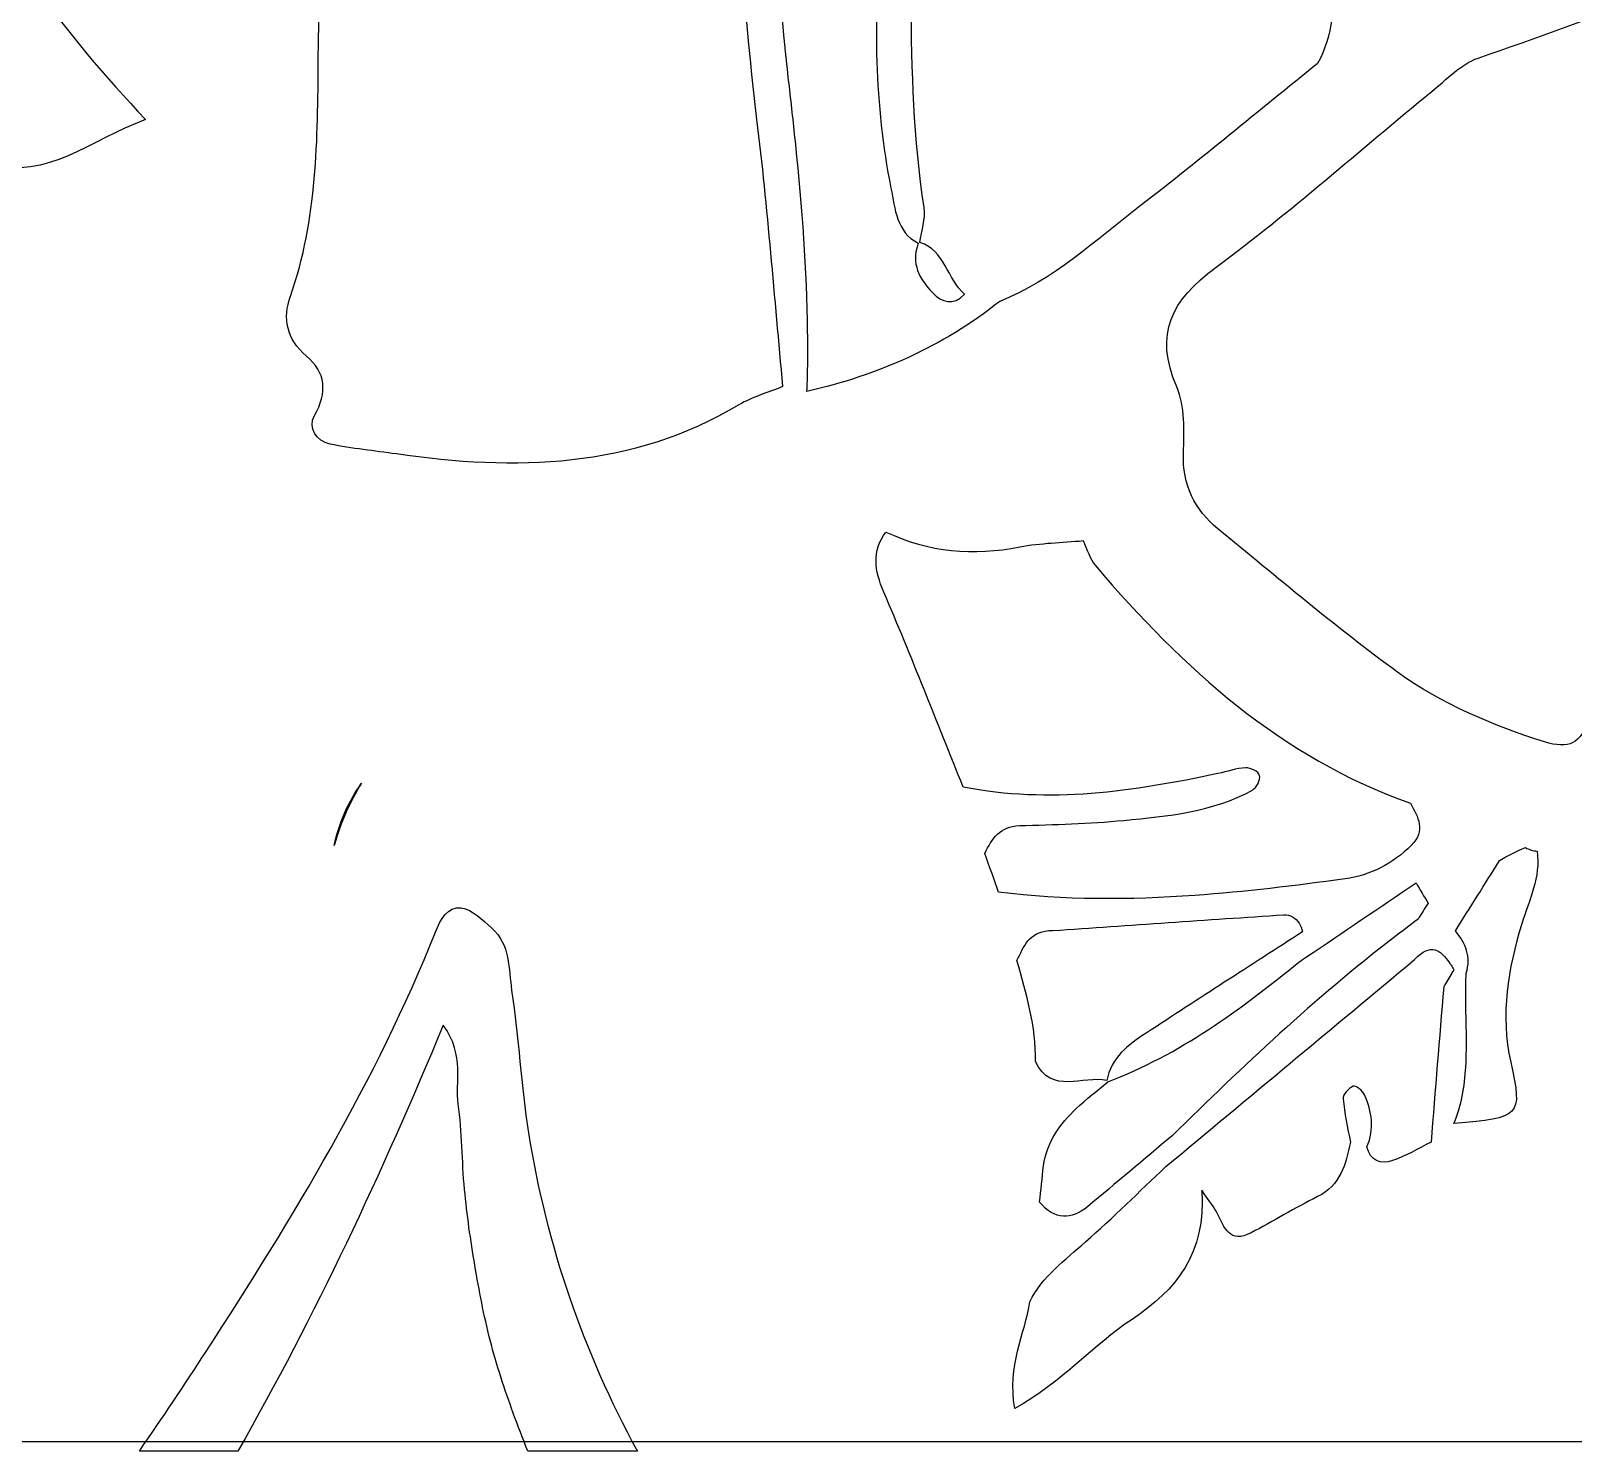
# Model space of a CAD drawing. Header units: centimetres. Extents: x -5.1 to 5.1, y -7 to 7.5.
# Drawn here: x 2.515 to 2.9878, y -6.9673 to -6.5321 of the extents above; entities that cross this region are included whole.
import ezdxf

# ---------------------------------------------------------------- set-up
doc = ezdxf.new("R2010")
doc.units = ezdxf.units.CM
doc.header["$MEASUREMENT"] = 0
doc.layers.add('layer 1', color=7, linetype='Continuous')

msp = doc.modelspace()

# ---------------------------------------------------------------- linework, layer by layer
at = {"layer": 'layer 1', "color": 7}
msp.add_open_spline([(-5.12596, -6.96446), (-5.12596, -6.96446), (5.12594, -6.96446), (5.12594, -6.96446), (5.12594, -6.96446), (5.12594, -6.96446), (5.12594, 7.53467), (5.12594, 7.53467), (5.12594, 7.53467), (5.12594, 7.53467), (-5.12596, 7.53467), (-5.12596, 7.53467), (-5.12596, 7.53467), (-5.12596, 7.53467), (-5.12596, -6.96446), (-5.12596, -6.96446)], degree=3, knots=[0, 0, 0, 0, 0.2, 0.2, 0.2, 0.2, 0.4, 0.4, 0.4, 0.4, 0.6, 0.6, 0.6, 0.6, 1, 1, 1, 1], dxfattribs=at)
at = {"layer": 'layer 1', "color": 17}
for points, knots in [([(2.79379, -6.15844), (2.79351, -6.15989), (2.79259, -6.16084), (2.79118, -6.1613), (2.79118, -6.1613), (2.79093, -6.16222), (2.79093, -6.16335), (2.79044, -6.16412), (2.79044, -6.16412), (2.76536, -6.20085), (2.75844, -6.24314), (2.75326, -6.28597), (2.75326, -6.28597), (2.74624, -6.34425), (2.74292, -6.40278), (2.74246, -6.46141), (2.74246, -6.46141), (2.74243, -6.46631), (2.74243, -6.47111), (2.7425, -6.47594), (2.7425, -6.47594), (2.74285, -6.49644), (2.74415, -6.51687), (2.7462, -6.53722), (2.7462, -6.53722), (2.74624, -6.53757), (2.74627, -6.53786), (2.74631, -6.53821), (2.74631, -6.53821), (2.74673, -6.54184), (2.74705, -6.54551), (2.74754, -6.54914), (2.74754, -6.54914), (2.74818, -6.55511), (2.74885, -6.56103), (2.74948, -6.56699), (2.74948, -6.56699), (2.75142, -6.58612), (2.75294, -6.60524), (2.75312, -6.62443), (2.75312, -6.62443), (2.75319, -6.63046), (2.75319, -6.63653), (2.7529, -6.6426), (2.7529, -6.6426), (2.7746, -6.63762), (2.7945, -6.62891), (2.81199, -6.61501), (2.81199, -6.61501), (2.8285, -6.60841), (2.84135, -6.59631), (2.8551, -6.58573), (2.8551, -6.58573), (2.87348, -6.57158), (2.89133, -6.55666), (2.90947, -6.54209), (2.90947, -6.54209), (2.91426, -6.53334), (2.91462, -6.52396), (2.91416, -6.51408), (2.91416, -6.51408), (2.91409, -6.51376), (2.91409, -6.51348), (2.91409, -6.51323), (2.91409, -6.51323), (2.91257, -6.4855), (2.90686, -6.45834), (2.90262, -6.43103), (2.90262, -6.43103), (2.89363, -6.3935), (2.88428, -6.3561), (2.87549, -6.31853), (2.87549, -6.31853), (2.87405, -6.31243), (2.87264, -6.30633), (2.87123, -6.30026), (2.87123, -6.30026), (2.85793, -6.24187), (2.85186, -6.18303), (2.86184, -6.12341), (2.86184, -6.12341), (2.86255, -6.11943), (2.86216, -6.11572), (2.8592, -6.11258), (2.8592, -6.11258), (2.84456, -6.12274), (2.82995, -6.13294), (2.81527, -6.14317), (2.81527, -6.14317), (2.80522, -6.1848), (2.80127, -6.2272), (2.79852, -6.26974), (2.79852, -6.26974), (2.79647, -6.30167), (2.79365, -6.33342), (2.79114, -6.36528), (2.79114, -6.36528), (2.79351, -6.39318), (2.78885, -6.42087), (2.78793, -6.44867), (2.78793, -6.44867), (2.78744, -6.46497), (2.78479, -6.48116), (2.7831, -6.49746), (2.7831, -6.49746), (2.78677, -6.50575), (2.78479, -6.51457), (2.78487, -6.52311), (2.78487, -6.52311), (2.78501, -6.54424), (2.78557, -6.56527), (2.78882, -6.58622), (2.78882, -6.58622), (2.78931, -6.58964), (2.78804, -6.59335), (2.78755, -6.59691), (2.78755, -6.59691), (2.79524, -6.59942), (2.79587, -6.60816), (2.8012, -6.61279), (2.8012, -6.61279), (2.79778, -6.61656), (2.79425, -6.61525), (2.79146, -6.61233), (2.79146, -6.61233), (2.78744, -6.60816), (2.78465, -6.60333), (2.78705, -6.59719), (2.78705, -6.59719), (2.78028, -6.59363), (2.77993, -6.58668), (2.77866, -6.58029), (2.77866, -6.58029), (2.77347, -6.55461), (2.77351, -6.52868), (2.7752, -6.50268), (2.7752, -6.50268), (2.77566, -6.48681), (2.77608, -6.47086), (2.77668, -6.45499), (2.77668, -6.45499), (2.77753, -6.44126), (2.77813, -6.42751), (2.77876, -6.41371), (2.77876, -6.41371), (2.7795, -6.40154), (2.78049, -6.38937), (2.7818, -6.37717), (2.7818, -6.37717), (2.7824, -6.36203), (2.78289, -6.34683), (2.78338, -6.33166), (2.78338, -6.33166), (2.78338, -6.33162), (2.78338, -6.33152), (2.78342, -6.33141), (2.78342, -6.33141), (2.78515, -6.28093), (2.78758, -6.23037), (2.79693, -6.18046), (2.79693, -6.18046), (2.79834, -6.17305), (2.80018, -6.16497), (2.79379, -6.15844)], [0, 0, 0, 0, 0.02381, 0.02381, 0.02381, 0.02381, 0.047619, 0.047619, 0.047619, 0.047619, 0.071429, 0.071429, 0.071429, 0.071429, 0.095238, 0.095238, 0.095238, 0.095238, 0.119048, 0.119048, 0.119048, 0.119048, 0.142857, 0.142857, 0.142857, 0.142857, 0.166667, 0.166667, 0.166667, 0.166667, 0.190476, 0.190476, 0.190476, 0.190476, 0.214286, 0.214286, 0.214286, 0.214286, 0.238095, 0.238095, 0.238095, 0.238095, 0.261905, 0.261905, 0.261905, 0.261905, 0.285714, 0.285714, 0.285714, 0.285714, 0.309524, 0.309524, 0.309524, 0.309524, 0.333333, 0.333333, 0.333333, 0.333333, 0.357143, 0.357143, 0.357143, 0.357143, 0.380952, 0.380952, 0.380952, 0.380952, 0.404762, 0.404762, 0.404762, 0.404762, 0.428571, 0.428571, 0.428571, 0.428571, 0.452381, 0.452381, 0.452381, 0.452381, 0.47619, 0.47619, 0.47619, 0.47619, 0.5, 0.5, 0.5, 0.5, 0.52381, 0.52381, 0.52381, 0.52381, 0.547619, 0.547619, 0.547619, 0.547619, 0.571429, 0.571429, 0.571429, 0.571429, 0.595238, 0.595238, 0.595238, 0.595238, 0.619048, 0.619048, 0.619048, 0.619048, 0.642857, 0.642857, 0.642857, 0.642857, 0.666667, 0.666667, 0.666667, 0.666667, 0.690476, 0.690476, 0.690476, 0.690476, 0.714286, 0.714286, 0.714286, 0.714286, 0.738095, 0.738095, 0.738095, 0.738095, 0.761905, 0.761905, 0.761905, 0.761905, 0.785714, 0.785714, 0.785714, 0.785714, 0.809524, 0.809524, 0.809524, 0.809524, 0.833333, 0.833333, 0.833333, 0.833333, 0.857143, 0.857143, 0.857143, 0.857143, 0.880952, 0.880952, 0.880952, 0.880952, 0.904762, 0.904762, 0.904762, 0.904762, 0.928571, 0.928571, 0.928571, 0.928571, 0.952381, 0.952381, 0.952381, 0.952381, 1, 1, 1, 1]), ([(2.63426, -6.37141), (2.612, -6.42574), (2.60361, -6.48258), (2.60311, -6.54082), (2.60311, -6.54082), (2.6029, -6.56534), (2.60283, -6.58975), (2.59458, -6.61335), (2.59458, -6.61335), (2.59214, -6.62033), (2.59334, -6.62654), (2.59948, -6.63173), (2.59948, -6.63173), (2.60544, -6.63681), (2.60597, -6.64281), (2.60191, -6.65), (2.60191, -6.65), (2.5998, -6.65374), (2.60244, -6.6578), (2.60675, -6.65875), (2.60675, -6.65875), (2.61342, -6.66013), (2.62029, -6.66076), (2.62703, -6.66175), (2.62703, -6.66175), (2.66347, -6.66704), (2.69907, -6.66637), (2.73205, -6.64669), (2.73205, -6.64669), (2.73618, -6.64425), (2.74098, -6.64291), (2.74546, -6.64111), (2.74546, -6.64111), (2.74285, -6.61381), (2.7408, -6.58643), (2.73749, -6.55923), (2.73749, -6.55923), (2.7257, -6.46127), (2.73047, -6.36369), (2.74394, -6.26636), (2.74394, -6.26636), (2.74581, -6.25281), (2.74955, -6.23951), (2.75237, -6.22611), (2.75237, -6.22611), (2.75738, -6.22039), (2.76014, -6.21376), (2.76208, -6.20684), (2.76208, -6.20684), (2.76331, -6.20222), (2.7643, -6.1975), (2.76532, -6.1928), (2.76532, -6.1928), (2.76582, -6.19069), (2.76338, -6.18797), (2.76236, -6.18554), (2.76236, -6.18554), (2.75887, -6.19033), (2.75544, -6.19517), (2.75195, -6.2), (2.75195, -6.2), (2.71883, -6.22921), (2.69036, -6.26262), (2.66541, -6.29892), (2.66541, -6.29892), (2.65494, -6.3143), (2.64668, -6.33102), (2.64178, -6.34915), (2.64178, -6.34915), (2.6397, -6.3567), (2.63723, -6.36422), (2.63426, -6.37141)], [0, 0, 0, 0, 0.052632, 0.052632, 0.052632, 0.052632, 0.105263, 0.105263, 0.105263, 0.105263, 0.157895, 0.157895, 0.157895, 0.157895, 0.210526, 0.210526, 0.210526, 0.210526, 0.263158, 0.263158, 0.263158, 0.263158, 0.315789, 0.315789, 0.315789, 0.315789, 0.368421, 0.368421, 0.368421, 0.368421, 0.421053, 0.421053, 0.421053, 0.421053, 0.473684, 0.473684, 0.473684, 0.473684, 0.526316, 0.526316, 0.526316, 0.526316, 0.578947, 0.578947, 0.578947, 0.578947, 0.631579, 0.631579, 0.631579, 0.631579, 0.684211, 0.684211, 0.684211, 0.684211, 0.736842, 0.736842, 0.736842, 0.736842, 0.789474, 0.789474, 0.789474, 0.789474, 0.842105, 0.842105, 0.842105, 0.842105, 0.894737, 0.894737, 0.894737, 0.894737, 1, 1, 1, 1]), ([(2.50222, -6.57303), (2.52021, -6.57783), (2.53277, -6.56565), (2.55013, -6.55927), (2.55013, -6.55927), (2.52519, -6.53274), (2.50469, -6.50575), (2.49054, -6.47453), (2.49054, -6.47453), (2.48793, -6.4728), (2.48666, -6.47055), (2.48716, -6.46741), (2.48716, -6.46741), (2.48649, -6.46554), (2.48585, -6.4637), (2.48529, -6.46183), (2.48529, -6.46183), (2.47805, -6.45435), (2.47414, -6.44571), (2.4753, -6.43516), (2.4753, -6.43516), (2.46849, -6.43012), (2.46754, -6.42303), (2.46821, -6.41537), (2.46821, -6.41537), (2.45093, -6.42483), (2.44309, -6.43248), (2.42898, -6.45375), (2.42898, -6.45375), (2.43293, -6.45823), (2.43537, -6.46342), (2.43625, -6.46931), (2.43625, -6.46931), (2.451, -6.4993), (2.46987, -6.52667), (2.48956, -6.55352), (2.48956, -6.55352), (2.49411, -6.55976), (2.50053, -6.56488), (2.50222, -6.57303)], [0, 0, 0, 0, 0.090909, 0.090909, 0.090909, 0.090909, 0.181818, 0.181818, 0.181818, 0.181818, 0.272727, 0.272727, 0.272727, 0.272727, 0.363636, 0.363636, 0.363636, 0.363636, 0.454545, 0.454545, 0.454545, 0.454545, 0.545455, 0.545455, 0.545455, 0.545455, 0.636364, 0.636364, 0.636364, 0.636364, 0.727273, 0.727273, 0.727273, 0.727273, 0.818182, 0.818182, 0.818182, 0.818182, 1, 1, 1, 1]), ([(2.979, -6.74998), (2.98637, -6.75227), (2.99039, -6.75055), (2.99226, -6.7431), (2.99226, -6.7431), (2.99487, -6.73266), (2.99699, -6.72211), (2.99858, -6.71149), (2.99858, -6.71149), (3.00916, -6.64027), (3.03513, -6.57557), (3.07898, -6.51828), (3.07898, -6.51828), (3.0806, -6.51612), (3.08116, -6.51316), (3.08356, -6.50727), (3.08356, -6.50727), (3.07612, -6.50776), (3.07227, -6.50787), (3.06843, -6.50829), (3.06843, -6.50829), (3.0299, -6.51235), (2.99484, -6.52822), (2.95868, -6.54043), (2.95868, -6.54043), (2.95339, -6.54223), (2.94901, -6.54699), (2.94446, -6.55066), (2.94446, -6.55066), (2.92245, -6.56865), (2.90114, -6.58763), (2.87832, -6.60453), (2.87832, -6.60453), (2.86456, -6.61469), (2.8593, -6.62478), (2.86629, -6.64118), (2.86629, -6.64118), (2.86883, -6.64718), (2.86861, -6.65473), (2.86833, -6.6615), (2.86833, -6.6615), (2.86798, -6.67124), (2.87183, -6.67886), (2.87888, -6.68468), (2.87888, -6.68468), (2.89705, -6.6996), (2.91504, -6.71481), (2.93398, -6.72864), (2.93398, -6.72864), (2.9475, -6.73841), (2.96305, -6.7449), (2.979, -6.74998)], [0, 0, 0, 0, 0.071429, 0.071429, 0.071429, 0.071429, 0.142857, 0.142857, 0.142857, 0.142857, 0.214286, 0.214286, 0.214286, 0.214286, 0.285714, 0.285714, 0.285714, 0.285714, 0.357143, 0.357143, 0.357143, 0.357143, 0.428571, 0.428571, 0.428571, 0.428571, 0.5, 0.5, 0.5, 0.5, 0.571429, 0.571429, 0.571429, 0.571429, 0.642857, 0.642857, 0.642857, 0.642857, 0.714286, 0.714286, 0.714286, 0.714286, 0.785714, 0.785714, 0.785714, 0.785714, 0.857143, 0.857143, 0.857143, 0.857143, 1, 1, 1, 1]), ([(2.80748, -6.78416), (2.80885, -6.78815), (2.81023, -6.79207), (2.81161, -6.79605), (2.81161, -6.79605), (2.83178, -6.79856), (2.85186, -6.79845), (2.87183, -6.79704), (2.87183, -6.79704), (2.88721, -6.79595), (2.90259, -6.79408), (2.91786, -6.79196), (2.91786, -6.79196), (2.92559, -6.7909), (2.93247, -6.78738), (2.93818, -6.7817), (2.93818, -6.7817), (2.9428, -6.77711), (2.94019, -6.77305), (2.93797, -6.76878), (2.93797, -6.76878), (2.89814, -6.75474), (2.86826, -6.72744), (2.84145, -6.69608), (2.84145, -6.69608), (2.83958, -6.69396), (2.83884, -6.69093), (2.83754, -6.68832), (2.83754, -6.68832), (2.83111, -6.68891), (2.82452, -6.68902), (2.81817, -6.69022), (2.81817, -6.69022), (2.80395, -6.69301), (2.79026, -6.69191), (2.77714, -6.68567), (2.77714, -6.68567), (2.77269, -6.69156), (2.77365, -6.69745), (2.77647, -6.70408), (2.77647, -6.70408), (2.78497, -6.72384), (2.79273, -6.74395), (2.80081, -6.76384), (2.80081, -6.76384), (2.8272, -6.7691), (2.85306, -6.76515), (2.87888, -6.75972), (2.87888, -6.75972), (2.88177, -6.75912), (2.88453, -6.75806), (2.88742, -6.75792), (2.88742, -6.75792), (2.8889, -6.75785), (2.8914, -6.75912), (2.89169, -6.76028), (2.89169, -6.76028), (2.89204, -6.76152), (2.89077, -6.76406), (2.88946, -6.76476), (2.88946, -6.76476), (2.87726, -6.7715), (2.86357, -6.77273), (2.85006, -6.77404), (2.85006, -6.77404), (2.8394, -6.77506), (2.82872, -6.77535), (2.81803, -6.77566), (2.81803, -6.77566), (2.8121, -6.77584), (2.80963, -6.77961), (2.80748, -6.78416)], [0, 0, 0, 0, 0.052632, 0.052632, 0.052632, 0.052632, 0.105263, 0.105263, 0.105263, 0.105263, 0.157895, 0.157895, 0.157895, 0.157895, 0.210526, 0.210526, 0.210526, 0.210526, 0.263158, 0.263158, 0.263158, 0.263158, 0.315789, 0.315789, 0.315789, 0.315789, 0.368421, 0.368421, 0.368421, 0.368421, 0.421053, 0.421053, 0.421053, 0.421053, 0.473684, 0.473684, 0.473684, 0.473684, 0.526316, 0.526316, 0.526316, 0.526316, 0.578947, 0.578947, 0.578947, 0.578947, 0.631579, 0.631579, 0.631579, 0.631579, 0.684211, 0.684211, 0.684211, 0.684211, 0.736842, 0.736842, 0.736842, 0.736842, 0.789474, 0.789474, 0.789474, 0.789474, 0.842105, 0.842105, 0.842105, 0.842105, 0.894737, 0.894737, 0.894737, 0.894737, 1, 1, 1, 1]), ([(2.60798, -6.7817), (2.60798, -6.7817), (2.60798, -6.7817), (2.60798, -6.7817), (2.60798, -6.7817), (2.60989, -6.77475), (2.61275, -6.7684), (2.61634, -6.76268), (2.61634, -6.76268), (2.61232, -6.76825), (2.60953, -6.77464), (2.60798, -6.7817)], [0, 0, 0, 0, 0.25, 0.25, 0.25, 0.25, 0.5, 0.5, 0.5, 0.5, 1, 1, 1, 1]), ([(2.97205, -6.80572), (2.97431, -6.79845), (2.97791, -6.79143), (2.97674, -6.78346), (2.97674, -6.78346), (2.97547, -6.78339), (2.97431, -6.783), (2.97321, -6.7824), (2.97321, -6.7824), (2.97029, -6.78346), (2.96757, -6.78491), (2.96492, -6.78653), (2.96492, -6.78653), (2.96492, -6.78653), (2.96499, -6.78653), (2.96499, -6.78653), (2.96499, -6.78653), (2.96499, -6.78653), (2.96517, -6.78653), (2.96517, -6.78653), (2.96517, -6.78653), (2.96065, -6.79369), (2.95617, -6.80078), (2.95169, -6.80794), (2.95169, -6.80794), (2.95494, -6.81172), (2.95653, -6.81591), (2.95505, -6.82085), (2.95505, -6.82085), (2.95501, -6.8217), (2.95494, -6.82251), (2.95494, -6.82329), (2.95494, -6.82329), (2.95452, -6.83546), (2.95621, -6.84774), (2.95353, -6.85973), (2.95353, -6.85973), (2.953, -6.86216), (2.95229, -6.86456), (2.95127, -6.86696), (2.95127, -6.86696), (2.9717, -6.86509), (2.97237, -6.86495), (2.96866, -6.84816), (2.96866, -6.84816), (2.96542, -6.83345), (2.96782, -6.81962), (2.97205, -6.80572)], [0, 0, 0, 0, 0.076923, 0.076923, 0.076923, 0.076923, 0.153846, 0.153846, 0.153846, 0.153846, 0.230769, 0.230769, 0.230769, 0.230769, 0.307692, 0.307692, 0.307692, 0.307692, 0.384615, 0.384615, 0.384615, 0.384615, 0.461538, 0.461538, 0.461538, 0.461538, 0.538462, 0.538462, 0.538462, 0.538462, 0.615385, 0.615385, 0.615385, 0.615385, 0.692308, 0.692308, 0.692308, 0.692308, 0.769231, 0.769231, 0.769231, 0.769231, 0.846154, 0.846154, 0.846154, 0.846154, 1, 1, 1, 1]), ([(2.82424, -6.89102), (2.82649, -6.89381), (2.82896, -6.89522), (2.83154, -6.89536), (2.83154, -6.89536), (2.83387, -6.89547), (2.83637, -6.89448), (2.83891, -6.89243), (2.83891, -6.89243), (2.84759, -6.88527), (2.85623, -6.87797), (2.86488, -6.87067), (2.86488, -6.87067), (2.88657, -6.84939), (2.90862, -6.82854), (2.93275, -6.80999), (2.93275, -6.80999), (2.93522, -6.80808), (2.93772, -6.80618), (2.94026, -6.80434), (2.94026, -6.80434), (2.94122, -6.80269), (2.94231, -6.80103), (2.94337, -6.79944), (2.94337, -6.79944), (2.94213, -6.79736), (2.94086, -6.79535), (2.93963, -6.79323), (2.93963, -6.79323), (2.92841, -6.80078), (2.91726, -6.80833), (2.90604, -6.81591), (2.90604, -6.81591), (2.90527, -6.81641), (2.90449, -6.8169), (2.90372, -6.81747), (2.90372, -6.81747), (2.88572, -6.83221), (2.8671, -6.84583), (2.84512, -6.85416), (2.84512, -6.85416), (2.84187, -6.85687), (2.83852, -6.85948), (2.83545, -6.86238), (2.83545, -6.86238), (2.83059, -6.86703), (2.82656, -6.87239), (2.82543, -6.87994), (2.82543, -6.87994), (2.82501, -6.88368), (2.82462, -6.88732), (2.82424, -6.89102)], [0, 0, 0, 0, 0.071429, 0.071429, 0.071429, 0.071429, 0.142857, 0.142857, 0.142857, 0.142857, 0.214286, 0.214286, 0.214286, 0.214286, 0.285714, 0.285714, 0.285714, 0.285714, 0.357143, 0.357143, 0.357143, 0.357143, 0.428571, 0.428571, 0.428571, 0.428571, 0.5, 0.5, 0.5, 0.5, 0.571429, 0.571429, 0.571429, 0.571429, 0.642857, 0.642857, 0.642857, 0.642857, 0.714286, 0.714286, 0.714286, 0.714286, 0.785714, 0.785714, 0.785714, 0.785714, 0.857143, 0.857143, 0.857143, 0.857143, 1, 1, 1, 1]), ([(2.54825, -6.96735), (2.54825, -6.96735), (2.57846, -6.96735), (2.57846, -6.96735), (2.57846, -6.96735), (2.60204, -6.92598), (2.62255, -6.88228), (2.64143, -6.83676), (2.64143, -6.83676), (2.64827, -6.84657), (2.64495, -6.8543), (2.64598, -6.86089), (2.64598, -6.86089), (2.64728, -6.86957), (2.64707, -6.87843), (2.64795, -6.88714), (2.64795, -6.88714), (2.64866, -6.8949), (2.64979, -6.90273), (2.65109, -6.91039), (2.65109, -6.91039), (2.6524, -6.91808), (2.65384, -6.92581), (2.65578, -6.93335), (2.65578, -6.93335), (2.65776, -6.9409), (2.66019, -6.94838), (2.66287, -6.95569), (2.66287, -6.95569), (2.66428, -6.9596), (2.66577, -6.96348), (2.66731, -6.96735), (2.66731, -6.96735), (2.66731, -6.96735), (2.70092, -6.96735), (2.70092, -6.96735), (2.70092, -6.96735), (2.68425, -6.93687), (2.67312, -6.90438), (2.66753, -6.86982), (2.66753, -6.86982), (2.66524, -6.85536), (2.66457, -6.84057), (2.66238, -6.82611), (2.66238, -6.82611), (2.66143, -6.81958), (2.66203, -6.81207), (2.65624, -6.80702), (2.65624, -6.80702), (2.65342, -6.80452), (2.65032, -6.80138), (2.64693, -6.80089), (2.64693, -6.80089), (2.64273, -6.80025), (2.64051, -6.80452), (2.63903, -6.80826), (2.63903, -6.80826), (2.62075, -6.85394), (2.59535, -6.89578), (2.56868, -6.93685), (2.56868, -6.93685), (2.56201, -6.94711), (2.5552, -6.95728), (2.54825, -6.96735)], [0, 0, 0, 0, 0.058824, 0.058824, 0.058824, 0.058824, 0.117647, 0.117647, 0.117647, 0.117647, 0.176471, 0.176471, 0.176471, 0.176471, 0.235294, 0.235294, 0.235294, 0.235294, 0.294118, 0.294118, 0.294118, 0.294118, 0.352941, 0.352941, 0.352941, 0.352941, 0.411765, 0.411765, 0.411765, 0.411765, 0.470588, 0.470588, 0.470588, 0.470588, 0.529412, 0.529412, 0.529412, 0.529412, 0.588235, 0.588235, 0.588235, 0.588235, 0.647059, 0.647059, 0.647059, 0.647059, 0.705882, 0.705882, 0.705882, 0.705882, 0.764706, 0.764706, 0.764706, 0.764706, 0.823529, 0.823529, 0.823529, 0.823529, 0.882353, 0.882353, 0.882353, 0.882353, 1, 1, 1, 1]), ([(2.81729, -6.81701), (2.82011, -6.82713), (2.82321, -6.83722), (2.82293, -6.84795), (2.82293, -6.84795), (2.82797, -6.85839), (2.83746, -6.85207), (2.84484, -6.8538), (2.84484, -6.8538), (2.84614, -6.84675), (2.85136, -6.84283), (2.85694, -6.83923), (2.85694, -6.83923), (2.87285, -6.82879), (2.88886, -6.81853), (2.90485, -6.80819), (2.90485, -6.80819), (2.90463, -6.80717), (2.90428, -6.80628), (2.90382, -6.80558), (2.90382, -6.80558), (2.90273, -6.80392), (2.90107, -6.8029), (2.89906, -6.803), (2.89906, -6.803), (2.87546, -6.80448), (2.85186, -6.80625), (2.82829, -6.8078), (2.82829, -6.8078), (2.82783, -6.8078), (2.82745, -6.80784), (2.82706, -6.80784), (2.82706, -6.80784), (2.82099, -6.80826), (2.81933, -6.81274), (2.81729, -6.81701)], [0, 0, 0, 0, 0.1, 0.1, 0.1, 0.1, 0.2, 0.2, 0.2, 0.2, 0.3, 0.3, 0.3, 0.3, 0.4, 0.4, 0.4, 0.4, 0.5, 0.5, 0.5, 0.5, 0.6, 0.6, 0.6, 0.6, 0.7, 0.7, 0.7, 0.7, 0.8, 0.8, 0.8, 0.8, 1, 1, 1, 1]), ([(2.92457, -6.87405), (2.92559, -6.87839), (2.92883, -6.87956), (2.93247, -6.87829), (2.93247, -6.87829), (2.93652, -6.87687), (2.94033, -6.87462), (2.94425, -6.87264), (2.94425, -6.87264), (2.94552, -6.85677), (2.94679, -6.84089), (2.94813, -6.82502), (2.94813, -6.82502), (2.94894, -6.82361), (2.94975, -6.82219), (2.9506, -6.82085), (2.9506, -6.82085), (2.95081, -6.82047), (2.95106, -6.82015), (2.9512, -6.8198), (2.9512, -6.8198), (2.95095, -6.8193), (2.95067, -6.81888), (2.95039, -6.81842), (2.95039, -6.81842), (2.95021, -6.81821), (2.95011, -6.81796), (2.94989, -6.81778), (2.94989, -6.81778), (2.94989, -6.81778), (2.94993, -6.81778), (2.94989, -6.81771), (2.94989, -6.81771), (2.94721, -6.81383), (2.94425, -6.81133), (2.93917, -6.81673), (2.93917, -6.81673), (2.91377, -6.83786), (2.88837, -6.85899), (2.86294, -6.88016), (2.86294, -6.88016), (2.85479, -6.88785), (2.84674, -6.89578), (2.83835, -6.90319), (2.83835, -6.90319), (2.83203, -6.9088), (2.82512, -6.91378), (2.8212, -6.92161), (2.8212, -6.92161), (2.81983, -6.93156), (2.81418, -6.94105), (2.81665, -6.95431), (2.81665, -6.95431), (2.83126, -6.94602), (2.84071, -6.93484), (2.85256, -6.92697), (2.85256, -6.92697), (2.86618, -6.9179), (2.87525, -6.90676), (2.87394, -6.88742), (2.87394, -6.88742), (2.87662, -6.89134), (2.87789, -6.89275), (2.87867, -6.89441), (2.87867, -6.89441), (2.88079, -6.89885), (2.88258, -6.9039), (2.88908, -6.90044), (2.88908, -6.90044), (2.89596, -6.89691), (2.90252, -6.89275), (2.90947, -6.88936), (2.90947, -6.88936), (2.91652, -6.88584), (2.91807, -6.87938), (2.91952, -6.87268), (2.91952, -6.87268), (2.91871, -6.86827), (2.91762, -6.86382), (2.9173, -6.85934), (2.9173, -6.85934), (2.91719, -6.85807), (2.91896, -6.85617), (2.92033, -6.8555), (2.92033, -6.8555), (2.92097, -6.85514), (2.9233, -6.85687), (2.92386, -6.85814), (2.92386, -6.85814), (2.92615, -6.86326), (2.92696, -6.86866), (2.92457, -6.87405)], [0, 0, 0, 0, 0.041667, 0.041667, 0.041667, 0.041667, 0.083333, 0.083333, 0.083333, 0.083333, 0.125, 0.125, 0.125, 0.125, 0.166667, 0.166667, 0.166667, 0.166667, 0.208333, 0.208333, 0.208333, 0.208333, 0.25, 0.25, 0.25, 0.25, 0.291667, 0.291667, 0.291667, 0.291667, 0.333333, 0.333333, 0.333333, 0.333333, 0.375, 0.375, 0.375, 0.375, 0.416667, 0.416667, 0.416667, 0.416667, 0.458333, 0.458333, 0.458333, 0.458333, 0.5, 0.5, 0.5, 0.5, 0.541667, 0.541667, 0.541667, 0.541667, 0.583333, 0.583333, 0.583333, 0.583333, 0.625, 0.625, 0.625, 0.625, 0.666667, 0.666667, 0.666667, 0.666667, 0.708333, 0.708333, 0.708333, 0.708333, 0.75, 0.75, 0.75, 0.75, 0.791667, 0.791667, 0.791667, 0.791667, 0.833333, 0.833333, 0.833333, 0.833333, 0.875, 0.875, 0.875, 0.875, 0.916667, 0.916667, 0.916667, 0.916667, 1, 1, 1, 1])]:
    msp.add_open_spline(points, degree=3, knots=knots, dxfattribs=at)

doc.saveas('drawing.dxf')
